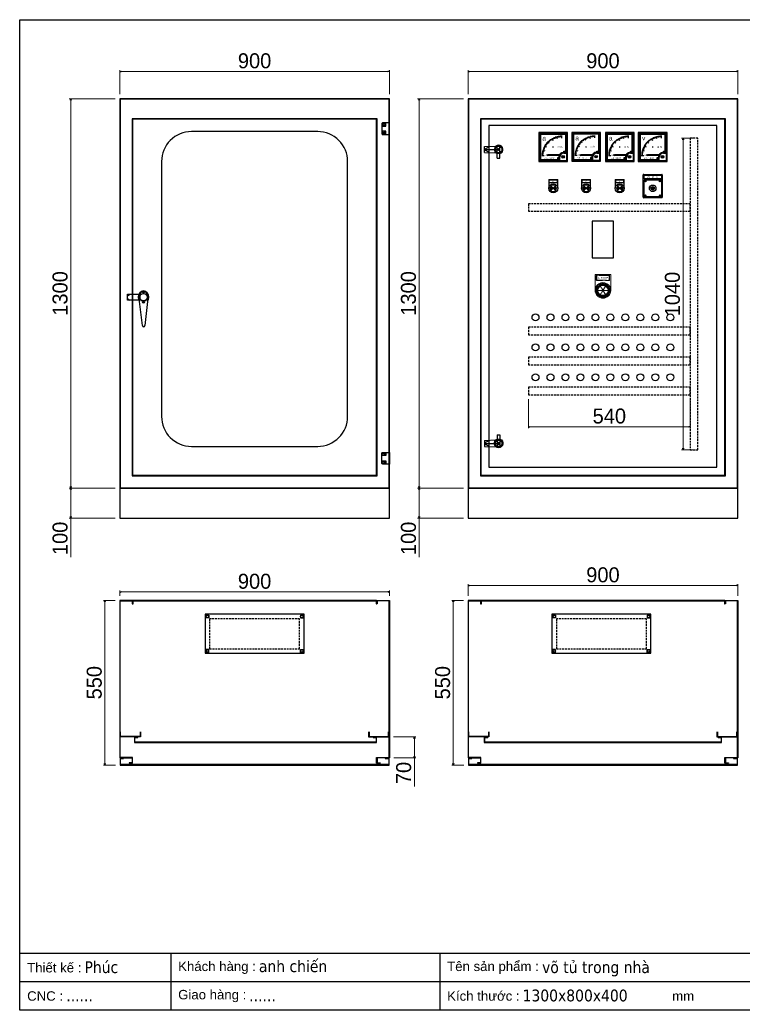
# Model space of a CAD drawing. Header units: millimetres. Extents: x 0 to 4677, y 0 to 3307.
# Drawn here: x 0 to 2417, y 0 to 3307 of the extents above; entities that cross this region are included whole.
import ezdxf
from ezdxf.enums import TextEntityAlignment as Align

# ---------------------------------------------------------------- set-up
doc = ezdxf.new("R2010")
doc.units = ezdxf.units.MM
for name, pattern in [('DASHED', [0.75, 0.5, -0.25]), ('DASHED2', [0.375, 0.25, -0.125]), ('HIDDEN', [9.525, 6.35, -3.175]), ('HIDDEN2', [4.7625, 3.175, -1.5875])]:
    doc.linetypes.add(name, pattern=pattern)
for name, color, linetype in [('01', 7, 'HIDDEN2'), ('12', 3, 'Continuous'), ('BO', 3, 'Continuous'), ('DIM', 253, 'Continuous'), ('HEATER', 1, 'Continuous')]:
    doc.layers.add(name, color=color, linetype=linetype)
for name, color, linetype, lineweight in [('07', 5, 'Continuous', 5), ('NETCHINH', 7, 'Continuous', 30), ('Thin - Continuous', 3, 'DASHED2', 5)]:
    doc.layers.add(name, color=color, linetype=linetype, lineweight=lineweight)
doc.styles.add('Arial', font='arial.ttf')
doc.styles.add('Arial-Black', font='txt')
doc.styles.add('Tahoma (Input Text)', font='tahoma.ttf')
doc.styles.add('TC-3C- New', font='txt', dxfattribs={"height": 18})
doc.dimstyles.new('CNC', dxfattribs={"dimtxt": 50, "dimasz": 5, "dimexe": 5, "dimexo": 15, "dimgap": 10, "dimtad": 1, "dimdec": 0, "dimtxsty": 'Standard', "dimblk": 'OPEN30', "dimcen": 10, "dimclrd": 5, "dimclre": 5, "dimclrt": 3, "dimazin": 3, "dimtfac": 1, "dimtdec": 0, "dimtmove": 0, "dimatfit": 3, "dimldrblk": 'ARCHTICK', "dimlwd": 9, "dimlwe": 9})

# ---------------------------------------------------------------- blocks, each defined once
blk = doc.blocks.new('*D1')
at = {"color": 0, "linetype": 'ByBlock', "lineweight": -2}
for p, q in [((333.3, 3134.1), (338.3, 3135.4)), ((338.3, 3132.8), (333.3, 3134.1)), ((333.3, 3134.1), (338.3, 3134.1)), ((1228.3, 3135.4), (1233.3, 3134.1)), ((1233.3, 3134.1), (1228.3, 3132.8)), ((1233.3, 3134.1), (1228.3, 3134.1))]:
    blk.add_line(p, q, dxfattribs=at)
at = {"layer": 'Defpoints', "color": 0, "transparency": 16777216}
for p in [(1233.3, 3134.1), (333.3, 3043.1), (1233.3, 3043.1)]:
    blk.add_point(p, dxfattribs=at)
at = {"layer": 'DIM', "color": 5, "lineweight": 9, "transparency": 16777216}
for p, q in [((333.3, 3058.1), (333.3, 3139.1)), ((338.3, 3134.1), (1228.3, 3134.1)), ((1233.3, 3058.1), (1233.3, 3139.1))]:
    blk.add_line(p, q, dxfattribs=at)
at = {"layer": 'DIM', "color": 3, "transparency": 16777216, "insert": (783.3, 3169.6), "char_height": 50, "attachment_point": 5}
blk.add_mtext('900', dxfattribs=at)
blk = doc.blocks.new('_ArchTick')
at = {"color": 0, "const_width": 0.15}
blk.add_lwpolyline([(-0.5, -0.5), (0.5, 0.5)], dxfattribs=at)
blk = doc.blocks.new('_Open30')
at = {"color": 0, "linetype": 'ByBlock', "lineweight": -2}
for p, q in [((-1, 0.27), (0, 0)), ((0, 0), (-1, -0.27)), ((0, 0), (-1, 0))]:
    blk.add_line(p, q, dxfattribs=at)
blk = doc.blocks.new('*D2')
at = {"color": 0, "linetype": 'ByBlock', "lineweight": -2}
for p, q in [((168.7, 3038.1), (170, 3043.1)), ((170, 3043.1), (171.4, 3038.1)), ((170, 3043.1), (170, 3038.1)), ((170, 1743.1), (168.7, 1748.1)), ((171.4, 1748.1), (170, 1743.1)), ((170, 1743.1), (170, 1748.1))]:
    blk.add_line(p, q, dxfattribs=at)
at = {"layer": 'Defpoints', "color": 0, "transparency": 16777216}
for p in [(333.3, 3043.1), (170, 1743.1), (333.3, 1743.1)]:
    blk.add_point(p, dxfattribs=at)
at = {"layer": 'DIM', "color": 5, "lineweight": 9, "transparency": 16777216}
for p, q in [((318.3, 3043.1), (165, 3043.1)), ((170, 3038.1), (170, 1748.1)), ((318.3, 1743.1), (165, 1743.1))]:
    blk.add_line(p, q, dxfattribs=at)
at = {"layer": 'DIM', "color": 3, "transparency": 16777216, "insert": (134.5, 2393.1), "char_height": 50, "attachment_point": 5, "rotation": 90}
blk.add_mtext('1300', dxfattribs=at)
blk = doc.blocks.new('HL044-1')
at = {"color": 1}
blk.add_lwpolyline([(2, 0), (25, 0), (25, 39), (2, 39, 0.414214), (0, 37), (0, 2, 0.414214)], format="xyb", close=True, dxfattribs=at)
for centre in [(7, 32.5), (7, 6.5)]:
    blk.add_circle(centre, 3, dxfattribs=at)
blk = doc.blocks.new('*D3')
at = {"color": 0, "linetype": 'ByBlock', "lineweight": -2}
for p, q in [((168.7, 1738.1), (170, 1743.1)), ((170, 1743.1), (171.4, 1738.1)), ((170, 1743.1), (170, 1738.1)), ((170, 1643.1), (168.7, 1648.1)), ((171.4, 1648.1), (170, 1643.1)), ((170, 1643.1), (170, 1648.1))]:
    blk.add_line(p, q, dxfattribs=at)
at = {"layer": 'Defpoints', "color": 0, "transparency": 16777216}
for p in [(170, 1743.1), (170, 1643.1), (333.3, 1643.1)]:
    blk.add_point(p, dxfattribs=at)
at = {"layer": 'DIM', "color": 5, "lineweight": 9, "transparency": 16777216}
for p, q in [((170, 1738.1), (170, 1648.1)), ((185, 1743.1), (175, 1743.1)), ((318.3, 1643.1), (165, 1643.1)), ((170, 1643.1), (170, 1512.5))]:
    blk.add_line(p, q, dxfattribs=at)
at = {"layer": 'DIM', "color": 3, "transparency": 16777216, "insert": (134.5, 1575.3), "char_height": 50, "attachment_point": 5, "rotation": 90}
blk.add_mtext('100', dxfattribs=at)
blk = doc.blocks.new('khungtenAsean2')
at = {"color": 7}
for p, q in [((2970, -1980), (0, -1980)), ((320, -1980), (320, -2100)), ((890, -1980), (890, -2100)), ((2020, -2040), (0, -2040))]:
    blk.add_line(p, q, dxfattribs=at)
blk.add_lwpolyline([(0, 0), (2970, 0), (2970, -2100), (0, -2100)], close=True, dxfattribs=at)
at = {"color": 2, "char_height": 20, "width": 917.634, "attachment_point": 4, "style": 'Arial'}
for s, insert in [('  Tên sản phẩm :', (890, -2010)), ('  Thiết kế :', (0, -2010)), ('  Khách hàng :', (320, -2010)), ('  Giao hàng :', (320, -2070)), ('  CNC :', (0, -2070)), ('  Kích thước :', (890, -2070)), ('mm', (1382.3, -2070))]:
    blk.add_mtext(s, dxfattribs=dict(at, insert=insert))
at = {"color": 1, "style": 'Tahoma (Input Text)', "flags": 8}
for tag, p in [('#03', (506.6, -2019.3)), ('#01', (137.1, -2021.3)), ('#05', (1106.6, -2021.3)), ('#07', (1834.7, -2021.3)), ('#09', (2146.7, -2021.3)), ('#02', (98.5, -2081.3)), ('#04', (486.1, -2081.3)), ('#06', (1065.3, -2081.3)), ('#08', (1817.4, -2081.3)), ('#10', (2146.7, -2081.3))]:
    blk.add_attdef(tag, p, '', height=25, dxfattribs=at)
blk.add_attdef('#11', text='', height=25, dxfattribs=at).set_placement((2915, -2067.3), align=Align.CENTER)
blk = doc.blocks.new('*D4')
at = {"color": 0, "linetype": 'ByBlock', "lineweight": -2}
for p, q in [((282.6, 1363.4), (284, 1368.4)), ((284, 1368.4), (285.3, 1363.4)), ((284, 1368.4), (284, 1363.4)), ((284, 818.4), (282.6, 823.4)), ((285.3, 823.4), (284, 818.4)), ((284, 818.4), (284, 823.4))]:
    blk.add_line(p, q, dxfattribs=at)
at = {"layer": 'Defpoints', "color": 0, "transparency": 16777216}
for p in [(333.3, 1368.4), (284, 818.4), (334.3, 818.4)]:
    blk.add_point(p, dxfattribs=at)
at = {"layer": 'DIM', "color": 5, "lineweight": 9, "transparency": 16777216}
for p, q in [((318.3, 1368.4), (279, 1368.4)), ((284, 1363.4), (284, 823.4)), ((319.3, 818.4), (279, 818.4))]:
    blk.add_line(p, q, dxfattribs=at)
at = {"layer": 'DIM', "color": 3, "transparency": 16777216, "insert": (248.5, 1093.4), "char_height": 50, "attachment_point": 5, "rotation": 90}
blk.add_mtext('550', dxfattribs=at)
blk = doc.blocks.new('MS308-2-1')
at = {"color": 1}
for p, q in [((-53, 4.6), (-46, 10)), ((-13.3, -14.2), (-13.3, 6.7)), ((-12.3, 6.7), (-12.3, -6.9)), ((12.3, 6.7), (12.3, -6.9)), ((13.3, 6.7), (13.3, -14.2)), ((-53, -4.6), (-46, -10)), ((-4, -95), (-13.3, -14.2)), ((13.3, -14.2), (4, -95))]:
    blk.add_line(p, q, dxfattribs=at)
blk.add_lwpolyline([(-15.8, -10), (-53, -10), (-53, 10), (-15.8, 10)], dxfattribs=at)
for centre, radius, start, end in [((0, 6.7), 13.3, 0, 180), ((0, 6.7), 12.3, 0, 180), ((0, 5.9), 17.7, 226.184, 313.816), ((0, -95), 4, 180, 0)]:
    blk.add_arc(centre, radius, start, end, dxfattribs=at)
blk.add_ellipse((0, 0), major_axis=(0, 21), ratio=0.857143, start_param=3.972003, end_param=8.594367, dxfattribs=at)
blk = doc.blocks.new('Den XANH')
h = blk.add_hatch(color=5)
h.paths.add_polyline_path([(15, 15), (22.8, 7.2, 0.198912), (26, 15, 0.198912), (22.8, 22.8)])
h.paths.add_polyline_path([(15, 15), (7.2, 22.8, 0.198912), (4, 15, 0.198912), (7.2, 7.2)])
at = {"color": 7}
for p, q in [((0, 45), (30, 45)), ((0, 45), (0, 15)), ((30, 15), (30, 45))]:
    blk.add_line(p, q, dxfattribs=at)
blk.add_lwpolyline([(2, 43), (28, 43), (28, 33), (2, 33)], close=True, dxfattribs=at)
blk.add_circle((15, 15), 15, dxfattribs=at)
at = {"layer": '07', "color": 5, "linetype": 'Continuous', "lineweight": 5, "ltscale": 3}
for p, q in [((22.8, 22.8), (7.2, 7.2)), ((7.2, 22.8), (22.8, 7.2))]:
    blk.add_line(p, q, dxfattribs=at)
blk.add_circle((15, 15), 11, dxfattribs=at)
at = {"layer": '01', "color": 2, "linetype": 'Continuous', "lineweight": 5, "style": 'Arial-Black'}
blk.add_attdef('T-SP', text='', height=2.4, dxfattribs=at).set_placement((15.2, 36), align=Align.CENTER)
blk = doc.blocks.new('Den DO')
h = blk.add_hatch(color=1)
h.paths.add_polyline_path([(7.2, 7.2), (15, 15), (7.2, 22.8, 0.198912), (4, 15, 0.198912)])
h.paths.add_polyline_path([(26, 15, 0.198912), (22.8, 22.8), (15, 15), (22.8, 7.2, 0.198912)])
at = {"color": 7}
for p, q in [((0, 45), (30, 45)), ((0, 45), (0, 15)), ((30, 15), (30, 45))]:
    blk.add_line(p, q, dxfattribs=at)
blk.add_lwpolyline([(2, 43), (28, 43), (28, 33), (2, 33)], close=True, dxfattribs=at)
blk.add_circle((15, 15), 15, dxfattribs=at)
at = {"layer": '07', "color": 1, "linetype": 'Continuous', "lineweight": 5, "ltscale": 3}
for p, q in [((22.8, 22.8), (7.2, 7.2)), ((7.2, 22.8), (22.8, 7.2))]:
    blk.add_line(p, q, dxfattribs=at)
blk.add_circle((15, 15), 11, dxfattribs=at)
at = {"layer": '01', "color": 2, "linetype": 'Continuous', "lineweight": 5, "style": 'Arial-Black'}
blk.add_attdef('T-SP', text='', height=2.4, dxfattribs=at).set_placement((15.2, 36), align=Align.CENTER)
blk = doc.blocks.new('Den VANG')
h = blk.add_hatch(color=2)
h.paths.add_polyline_path([(22.8, 7.2, 0.198912), (26, 15, 0.198912), (22.8, 22.8), (15, 15)])
h.paths.add_polyline_path([(7.2, 7.2), (15, 15), (7.2, 22.8, 0.198912), (4, 15, 0.198912)])
at = {"color": 7}
for p, q in [((0, 45), (30, 45)), ((0, 45), (0, 15)), ((30, 15), (30, 45))]:
    blk.add_line(p, q, dxfattribs=at)
blk.add_lwpolyline([(2, 43), (28, 43), (28, 33), (2, 33)], close=True, dxfattribs=at)
blk.add_circle((15, 15), 15, dxfattribs=at)
at = {"layer": '07', "color": 2, "linetype": 'Continuous', "lineweight": 5, "ltscale": 3}
for p, q in [((22.8, 22.8), (7.2, 7.2)), ((7.2, 22.8), (22.8, 7.2))]:
    blk.add_line(p, q, dxfattribs=at)
blk.add_circle((15, 15), 11, dxfattribs=at)
at = {"layer": '01', "color": 2, "linetype": 'Continuous', "lineweight": 5, "style": 'Arial-Black'}
blk.add_attdef('T-SP', text='', height=2.4, dxfattribs=at).set_placement((15.2, 36), align=Align.CENTER)
blk = doc.blocks.new('*D8')
at = {"color": 0, "linetype": 'ByBlock', "lineweight": -2}
for p, q in [((1495.6, 3134.1), (1500.6, 3135.4)), ((1500.6, 3132.8), (1495.6, 3134.1)), ((1495.6, 3134.1), (1500.6, 3134.1)), ((2390.6, 3135.4), (2395.6, 3134.1)), ((2395.6, 3134.1), (2390.6, 3132.8)), ((2395.6, 3134.1), (2390.6, 3134.1))]:
    blk.add_line(p, q, dxfattribs=at)
at = {"layer": 'Defpoints', "color": 0, "transparency": 16777216}
for p in [(2395.6, 3134.1), (1495.6, 3043.1), (2395.6, 3043.1)]:
    blk.add_point(p, dxfattribs=at)
at = {"layer": 'DIM', "color": 5, "lineweight": 9, "transparency": 16777216}
for p, q in [((1495.6, 3058.1), (1495.6, 3139.1)), ((1500.6, 3134.1), (2390.6, 3134.1)), ((2395.6, 3058.1), (2395.6, 3139.1))]:
    blk.add_line(p, q, dxfattribs=at)
at = {"layer": 'DIM', "color": 3, "transparency": 16777216, "insert": (1945.6, 3169.6), "char_height": 50, "attachment_point": 5}
blk.add_mtext('900', dxfattribs=at)
blk = doc.blocks.new('*D9')
at = {"color": 0, "linetype": 'ByBlock', "lineweight": -2}
for p, q in [((1331.1, 3038.1), (1332.4, 3043.1)), ((1332.4, 3043.1), (1333.7, 3038.1)), ((1332.4, 3043.1), (1332.4, 3038.1)), ((1332.4, 1743.1), (1331.1, 1748.1)), ((1333.7, 1748.1), (1332.4, 1743.1)), ((1332.4, 1743.1), (1332.4, 1748.1))]:
    blk.add_line(p, q, dxfattribs=at)
at = {"layer": 'Defpoints', "color": 0, "transparency": 16777216}
for p in [(1495.6, 3043.1), (1332.4, 1743.1), (1495.6, 1743.1)]:
    blk.add_point(p, dxfattribs=at)
at = {"layer": 'DIM', "color": 5, "lineweight": 9, "transparency": 16777216}
for p, q in [((1480.6, 3043.1), (1327.4, 3043.1)), ((1332.4, 3038.1), (1332.4, 1748.1)), ((1480.6, 1743.1), (1327.4, 1743.1))]:
    blk.add_line(p, q, dxfattribs=at)
at = {"layer": 'DIM', "color": 3, "transparency": 16777216, "insert": (1296.8, 2393.1), "char_height": 50, "attachment_point": 5, "rotation": 90}
blk.add_mtext('1300', dxfattribs=at)
blk = doc.blocks.new('*D10')
at = {"color": 0, "linetype": 'ByBlock', "lineweight": -2}
for p, q in [((1331.1, 1738.1), (1332.4, 1743.1)), ((1332.4, 1743.1), (1333.7, 1738.1)), ((1332.4, 1743.1), (1332.4, 1738.1)), ((1332.4, 1643.1), (1331.1, 1648.1)), ((1333.7, 1648.1), (1332.4, 1643.1)), ((1332.4, 1643.1), (1332.4, 1648.1))]:
    blk.add_line(p, q, dxfattribs=at)
at = {"layer": 'Defpoints', "color": 0, "transparency": 16777216}
for p in [(1332.4, 1743.1), (1332.4, 1643.1), (1495.6, 1643.1)]:
    blk.add_point(p, dxfattribs=at)
at = {"layer": 'DIM', "color": 5, "lineweight": 9, "transparency": 16777216}
for p, q in [((1332.4, 1738.1), (1332.4, 1648.1)), ((1347.4, 1743.1), (1337.4, 1743.1)), ((1480.6, 1643.1), (1327.4, 1643.1)), ((1332.4, 1643.1), (1332.4, 1512.5))]:
    blk.add_line(p, q, dxfattribs=at)
at = {"layer": 'DIM', "color": 3, "transparency": 16777216, "insert": (1296.9, 1575.3), "char_height": 50, "attachment_point": 5, "rotation": 90}
blk.add_mtext('100', dxfattribs=at)
blk = doc.blocks.new('Dong ho Vonmet')
at = {"color": 4}
for p, q in [((-42, 42), (-46, 46)), ((42, 42), (-42, 42)), ((-42, 42), (-42, -42)), ((42, 42), (46, 46)), ((42, -14), (42, 42)), ((36, -18), (36, -14)), ((36, -14), (42, -14)), ((46, -18), (42, -14)), ((-42, -42), (-46, -46)), ((-42, -42), (14, -42)), ((18, -36), (14, -36)), ((14, -36), (14, -42)), ((18, -46), (14, -42))]:
    blk.add_line(p, q, dxfattribs=at)
at = {"color": 190}
for p, q in [((4.3, 33.6), (6.1, 28.9)), ((7.6, 34.8), (9.1, 30)), ((14.3, 36.6), (15.3, 31.7)), ((17.7, 37.2), (18.5, 32.2)), ((21.1, 37.6), (21.6, 32.7)), ((24.5, 37.9), (24.8, 32.9)), ((-30.8, 2), (-26.4, -0.3)), ((-27.4, 7.9), (-23.2, 5.2)), ((-25.4, 10.8), (-21.4, 7.9)), ((-23.3, 13.5), (-19.4, 10.4)), ((-21, 16.2), (-17.3, 12.8)), ((-16.2, 21), (-12.8, 17.3)), ((-13.5, 23.3), (-10.4, 19.4)), ((-10.8, 25.4), (-7.9, 21.4)), ((-7.9, 27.4), (-5.2, 23.2)), ((-2, 30.8), (0.3, 26.4)), ((1.2, 32.3), (3.2, 27.7)), ((-37.9, -24.5), (-32.9, -24.8)), ((-37.6, -21.1), (-32.7, -21.6)), ((-37.2, -17.7), (-32.2, -18.5)), ((-36.6, -14.3), (-31.7, -15.3)), ((-34.8, -7.6), (-30, -9.1)), ((-33.6, -4.3), (-28.9, -6.1)), ((-32.3, -1.2), (-27.7, -3.2))]:
    blk.add_line(p, q, dxfattribs=at)
at = {"color": 1}
for p, q in [((10.9, 35.8), (13, 28)), ((28, 38), (28, 30)), ((-29.2, 5), (-22.2, 1)), ((-18.7, 18.7), (-13, 13)), ((-5, 29.2), (-1, 22.2)), ((-1.5, 0), (1.5, 0)), ((0, -1.5), (0, 1.5)), ((-38, -28), (-30, -28)), ((-35.8, -10.9), (-28, -13)), ((-19.9, -27.5), (-21.8, -27.5)), ((-19.9, -27.5), (-21.8, -27.5)), ((-19.9, -27.5), (-17.5, -26.3)), ((-19.9, -27.5), (-17.5, -28.8)), ((20.9, -26.3), (-17.5, -26.3)), ((19.5, -28.8), (-17.5, -28.8))]:
    blk.add_line(p, q, dxfattribs=at)
at = {"color": 31}
for p, q in [((36, -18), (46, -18)), ((36, -21), (46, -21)), ((18, -36), (18, -46)), ((21, -36), (21, -46))]:
    blk.add_line(p, q, dxfattribs=at)
blk.add_lwpolyline([(-48, -48), (48, -48), (48, 48), (-48, 48)], close=True, dxfattribs=at)
at = {"color": 181}
blk.add_lwpolyline([(-46, -46), (46, -46), (46, 46), (-46, 46)], close=True, dxfattribs=at)
at = {"color": 32}
for points in [[(32.5, -33.5), (31.3, -33.5, -0.414214), (30.8, -33.1), (30.8, -32.9, -0.414214), (31.3, -32.5), (32.5, -32.5)], [(32.5, -32.5), (32.5, -31.2, -0.414214), (32.9, -30.8), (33.1, -30.8, -0.414214), (33.6, -31.2), (33.6, -32.5)], [(33.6, -32.5), (34.8, -32.5, -0.414214), (35.2, -32.9), (35.2, -33.1, -0.414214), (34.8, -33.5), (33.6, -33.5)], [(33.6, -33.5), (33.6, -34.8, -0.414214), (33.1, -35.2), (32.9, -35.2, -0.414214), (32.5, -34.8), (32.5, -33.5)]]:
    blk.add_lwpolyline(points, format="xyb", dxfattribs=at)
at = {"color": 31}
blk.add_circle((33, -33), 4.31, dxfattribs=at)
at = {"color": 102}
blk.add_circle((33, -33), 3.2, dxfattribs=at)
at = {"color": 31}
for radius in [18, 15]:
    blk.add_arc((36, -36), radius, 90, 180, dxfattribs=at)
at = {"color": 2, "style": 'TC-3C- New'}
for s, height, p in [('v', 15.8, (-30.1, 21.7)), ('0', 4.75, (-25.2, -29.9))]:
    blk.add_text(s, height=height, dxfattribs=at).set_placement(p, align=Align.CENTER)
at = {"color": 4, "style": 'TC-3C- New'}
blk.add_text('va-01', height=5.07, dxfattribs=at).set_placement((22.7, -1.8), align=Align.CENTER)
at = {"color": 3, "style": 'TC-3C- New'}
blk.add_text('EMIC - Vietnam', height=3.5, dxfattribs=at).set_placement((-12.9, -38.6), align=Align.CENTER)
blk = doc.blocks.new('GGFGFECE')
blk.add_lwpolyline([(-46, 46), (46, 46), (46, -46), (-46, -46)], close=True)
blk.add_blockref('Dong ho Vonmet', (0, 0))
blk = doc.blocks.new('Dong ho Ampemet')
at = {"color": 4}
for p, q in [((-42, 42), (-46, 46)), ((42, 42), (-42, 42)), ((-42, 42), (-42, -42)), ((42, 42), (46, 46)), ((42, -14), (42, 42)), ((36, -18), (36, -14)), ((36, -14), (42, -14)), ((46, -18), (42, -14)), ((-42, -42), (-46, -46)), ((-42, -42), (14, -42)), ((18, -36), (14, -36)), ((14, -36), (14, -42)), ((18, -46), (14, -42))]:
    blk.add_line(p, q, dxfattribs=at)
at = {"color": 190}
for p, q in [((4.3, 33.6), (6.1, 28.9)), ((7.6, 34.8), (9.1, 30)), ((14.3, 36.6), (15.3, 31.7)), ((17.7, 37.2), (18.5, 32.2)), ((21.1, 37.6), (21.6, 32.7)), ((24.5, 37.9), (24.8, 32.9)), ((-30.8, 2), (-26.4, -0.3)), ((-27.4, 7.9), (-23.2, 5.2)), ((-25.4, 10.8), (-21.4, 7.9)), ((-23.3, 13.5), (-19.4, 10.4)), ((-21, 16.2), (-17.3, 12.8)), ((-16.2, 21), (-12.8, 17.3)), ((-13.5, 23.3), (-10.4, 19.4)), ((-10.8, 25.4), (-7.9, 21.4)), ((-7.9, 27.4), (-5.2, 23.2)), ((-2, 30.8), (0.3, 26.4)), ((1.2, 32.3), (3.2, 27.7)), ((-37.9, -24.5), (-32.9, -24.8)), ((-37.6, -21.1), (-32.7, -21.6)), ((-37.2, -17.7), (-32.2, -18.5)), ((-36.6, -14.3), (-31.7, -15.3)), ((-34.8, -7.6), (-30, -9.1)), ((-33.6, -4.3), (-28.9, -6.1)), ((-32.3, -1.2), (-27.7, -3.2))]:
    blk.add_line(p, q, dxfattribs=at)
at = {"color": 1}
for p, q in [((10.9, 35.8), (13, 28)), ((28, 38), (28, 30)), ((-29.2, 5), (-22.2, 1)), ((-18.7, 18.7), (-13, 13)), ((-5, 29.2), (-1, 22.2)), ((-1.5, 0), (1.5, 0)), ((0, -1.5), (0, 1.5)), ((-38, -28), (-30, -28)), ((-35.8, -10.9), (-28, -13)), ((-19.9, -27.5), (-21.8, -27.5)), ((-19.9, -27.5), (-21.8, -27.5)), ((-19.9, -27.5), (-17.5, -26.3)), ((-19.9, -27.5), (-17.5, -28.8)), ((20.9, -26.3), (-17.5, -26.3)), ((19.5, -28.8), (-17.5, -28.8))]:
    blk.add_line(p, q, dxfattribs=at)
at = {"color": 31}
for p, q in [((36, -18), (46, -18)), ((36, -21), (46, -21)), ((18, -36), (18, -46)), ((21, -36), (21, -46))]:
    blk.add_line(p, q, dxfattribs=at)
blk.add_lwpolyline([(-48, -48), (48, -48), (48, 48), (-48, 48)], close=True, dxfattribs=at)
at = {"color": 181}
blk.add_lwpolyline([(-46, -46), (46, -46), (46, 46), (-46, 46)], close=True, dxfattribs=at)
at = {"color": 32}
for points in [[(32.5, -33.5), (31.3, -33.5, -0.414214), (30.8, -33.1), (30.8, -32.9, -0.414214), (31.3, -32.5), (32.5, -32.5)], [(32.5, -32.5), (32.5, -31.2, -0.414214), (32.9, -30.8), (33.1, -30.8, -0.414214), (33.6, -31.2), (33.6, -32.5)], [(33.6, -32.5), (34.8, -32.5, -0.414214), (35.2, -32.9), (35.2, -33.1, -0.414214), (34.8, -33.5), (33.6, -33.5)], [(33.6, -33.5), (33.6, -34.8, -0.414214), (33.1, -35.2), (32.9, -35.2, -0.414214), (32.5, -34.8), (32.5, -33.5)]]:
    blk.add_lwpolyline(points, format="xyb", dxfattribs=at)
at = {"color": 31}
blk.add_circle((33, -33), 4.31, dxfattribs=at)
at = {"color": 102}
blk.add_circle((33, -33), 3.2, dxfattribs=at)
at = {"color": 31}
for radius in [18, 15]:
    blk.add_arc((36, -36), radius, 90, 180, dxfattribs=at)
at = {"color": 2, "style": 'TC-3C- New'}
for s, height, p in [('a', 15.8, (-30.1, 21.7)), ('0', 4.75, (-25.2, -29.9))]:
    blk.add_text(s, height=height, dxfattribs=at).set_placement(p, align=Align.CENTER)
at = {"color": 4, "style": 'TC-3C- New'}
blk.add_text('va-01', height=5.07, dxfattribs=at).set_placement((22.7, -1.8), align=Align.CENTER)
at = {"color": 3, "style": 'TC-3C- New'}
blk.add_text('EMIC - Vietnam', height=3.5, dxfattribs=at).set_placement((-12.9, -38.6), align=Align.CENTER)
blk = doc.blocks.new('GFGEFV')
blk.add_lwpolyline([(-46, 46), (46, 46), (46, -46), (-46, -46)], close=True)
blk.add_blockref('Dong ho Ampemet', (0, 0))
blk = doc.blocks.new('A$C20FC3BD7')
at = {"color": 6}
for p, q in [((0, 2), (0, 76)), ((2, 78), (62, 78)), ((3, 65), (3, 73)), ((5, 75), (59, 75)), ((61, 73), (61, 65)), ((64, 76), (64, 2)), ((3, 5), (3, 58)), ((59, 63), (5, 63)), ((5, 60), (59, 60)), ((61, 58), (61, 5)), ((59, 3), (5, 3)), ((62, 0), (2, 0))]:
    blk.add_line(p, q, dxfattribs=at)
blk.add_lwpolyline([(29, 28.5), (35, 28.5), (35, 34.5), (29, 34.5)], close=True, dxfattribs=at)
for centre, radius in [((8, 55.5), 2.25), ((32, 31.5), 6), ((56, 55.5), 2.25), ((8, 7.5), 2.25), ((56, 7.5), 2.25)]:
    blk.add_circle(centre, radius, dxfattribs=at)
for centre, start, end in [((2, 76), 90, 180), ((5, 73), 90, 180), ((59, 73), 0, 90), ((62, 76), 0, 90), ((5, 65), 180, 270), ((5, 58), 90, 180), ((59, 65), 270, 0), ((59, 58), 0, 90), ((2, 2), 180, 270), ((5, 5), 180, 270), ((59, 5), 270, 0), ((62, 2), 270, 0)]:
    blk.add_arc(centre, 2, start, end, dxfattribs=at)
at = {"color": 6, "insert": (32, 69), "char_height": 5, "width": 58, "attachment_point": 5}
blk.add_mtext('{\\fTahoma|b0|i0|c0|p34;VOLTMETER}', dxfattribs=at)
blk = doc.blocks.new('SDGFGHGHG')
at = {"layer": 'HEATER'}
for p, q in [((860892.9, 570780.5), (860931.6, 570782)), ((860892.9, 570760.5), (860892.9, 570780.5)), ((860892.9, 570771.9), (860906.3, 570778.7)), ((860935.9, 570742), (860935.9, 570784.3)), ((860944.9, 570742), (860944.9, 570784.3)), ((860892.9, 570769.1), (860906.3, 570762.4)), ((860892.9, 570760.5), (860931.6, 570759.1)), ((860937.5, 570771.3), (860939.5, 570771.3)), ((860937.5, 570769.8), (860939.5, 570769.8)), ((860939.5, 570773.5), (860939.5, 570771.3)), ((860939.5, 570769.8), (860939.5, 570767.6)), ((860941.3, 570773.5), (860941.3, 570771.3)), ((860941.3, 570771.3), (860943.4, 570771.3)), ((860941.3, 570769.8), (860941.3, 570767.6)), ((860941.3, 570769.8), (860943.4, 570769.8)), ((860935.9, 570742), (860944.9, 570742))]:
    blk.add_line(p, q, dxfattribs=at)
blk.add_circle((860940.4, 570770.5), 3.08, dxfattribs=at)
blk.add_arc((860940.4, 570770.5), 14.5, 288.08, 251.92, dxfattribs=at)
blk = doc.blocks.new('SĐFHGGH')
at = {"layer": 'HEATER'}
for points in [[(860943.4, 570717), (860943.4, 570718.4), (860937.4, 570718.4), (860937.4, 570717)], [(860928.8, 570702.4), (860927.4, 570702.4), (860927.4, 570708.4), (860928.8, 570708.4)], [(860943.4, 570693.8), (860943.4, 570692.4), (860937.4, 570692.4), (860937.4, 570693.8)], [(860952.1, 570702.4), (860953.4, 570702.4), (860953.4, 570708.4), (860952.1, 570708.4)]]:
    blk.add_lwpolyline(points, dxfattribs=at)
for start, end in [(104.4775, 165.5225), (14.4775, 75.5225), (194.4775, 255.5225), (284.4775, 345.5225)]:
    blk.add_arc((860940.4, 570705.4), 12, start, end, dxfattribs=at)
blk = doc.blocks.new('MS722')
for name, p in [('SDGFGHGHG', (-860940.4, -570770.5)), ('SĐFHGGH', (-860940.4, -570705.4))]:
    blk.add_blockref(name, p)
blk = doc.blocks.new('*D11')
at = {"color": 0, "linetype": 'ByBlock', "lineweight": -2}
for p, q in [((1445, 1363.4), (1446.4, 1368.4)), ((1446.4, 1368.4), (1447.7, 1363.4)), ((1446.4, 1368.4), (1446.4, 1363.4)), ((1446.4, 818.4), (1445, 823.4)), ((1447.7, 823.4), (1446.4, 818.4)), ((1446.4, 818.4), (1446.4, 823.4))]:
    blk.add_line(p, q, dxfattribs=at)
at = {"layer": 'Defpoints', "color": 0, "transparency": 16777216}
for p in [(1495.6, 1368.4), (1446.4, 818.4), (1496.6, 818.4)]:
    blk.add_point(p, dxfattribs=at)
at = {"layer": 'DIM', "color": 5, "lineweight": 9, "transparency": 16777216}
for p, q in [((1480.6, 1368.4), (1441.4, 1368.4)), ((1446.4, 1363.4), (1446.4, 823.4)), ((1481.6, 818.4), (1441.4, 818.4))]:
    blk.add_line(p, q, dxfattribs=at)
at = {"layer": 'DIM', "color": 3, "transparency": 16777216, "insert": (1410.8, 1093.4), "char_height": 50, "attachment_point": 5, "rotation": 90}
blk.add_mtext('550', dxfattribs=at)
blk = doc.blocks.new('*D12')
at = {"color": 0, "linetype": 'ByBlock', "lineweight": -2}
for p, q in [((333.3, 1396.3), (338.3, 1397.7)), ((338.3, 1395), (333.3, 1396.3)), ((333.3, 1396.3), (338.3, 1396.3)), ((1228.3, 1397.7), (1233.3, 1396.3)), ((1233.3, 1396.3), (1228.3, 1395)), ((1233.3, 1396.3), (1228.3, 1396.3))]:
    blk.add_line(p, q, dxfattribs=at)
at = {"layer": 'Defpoints', "color": 0, "transparency": 16777216}
for p in [(1233.3, 1396.3), (333.3, 1368.4), (1233.3, 1368.4)]:
    blk.add_point(p, dxfattribs=at)
at = {"layer": 'DIM', "color": 5, "lineweight": 9, "transparency": 16777216}
for p, q in [((333.3, 1383.4), (333.3, 1401.3)), ((338.3, 1396.3), (1228.3, 1396.3)), ((1233.3, 1383.4), (1233.3, 1401.3))]:
    blk.add_line(p, q, dxfattribs=at)
at = {"layer": 'DIM', "color": 3, "transparency": 16777216, "insert": (783.3, 1431.8), "char_height": 50, "attachment_point": 5}
blk.add_mtext('900', dxfattribs=at)
blk = doc.blocks.new('*D13')
at = {"color": 0, "linetype": 'ByBlock', "lineweight": -2}
for p, q in [((1495.6, 1417.8), (1500.6, 1419.1)), ((1500.6, 1416.4), (1495.6, 1417.8)), ((1495.6, 1417.8), (1500.6, 1417.8)), ((2390.6, 1419.1), (2395.6, 1417.8)), ((2395.6, 1417.8), (2390.6, 1416.4)), ((2395.6, 1417.8), (2390.6, 1417.8))]:
    blk.add_line(p, q, dxfattribs=at)
at = {"layer": 'Defpoints', "color": 0, "transparency": 16777216}
for p in [(2395.6, 1417.8), (1495.6, 1368.4), (2395.6, 1368.4)]:
    blk.add_point(p, dxfattribs=at)
at = {"layer": 'DIM', "color": 5, "lineweight": 9, "transparency": 16777216}
for p, q in [((1495.6, 1383.4), (1495.6, 1422.8)), ((2395.6, 1383.4), (2395.6, 1422.8)), ((1500.6, 1417.8), (2390.6, 1417.8))]:
    blk.add_line(p, q, dxfattribs=at)
at = {"layer": 'DIM', "color": 3, "transparency": 16777216, "insert": (1945.6, 1453.3), "char_height": 50, "attachment_point": 5}
blk.add_mtext('900', dxfattribs=at)
blk = doc.blocks.new('*D18')
at = {"color": 0, "linetype": 'ByBlock', "lineweight": -2}
for p, q in [((1315.1, 907.4), (1316.4, 912.4)), ((1316.4, 912.4), (1317.8, 907.4)), ((1316.4, 912.4), (1316.4, 907.4)), ((1316.4, 842.4), (1315.1, 847.4)), ((1317.8, 847.4), (1316.4, 842.4)), ((1316.4, 842.4), (1316.4, 847.4))]:
    blk.add_line(p, q, dxfattribs=at)
at = {"layer": 'Defpoints', "color": 0, "transparency": 16777216}
for p in [(1231.8, 912.4), (1233.3, 842.4), (1316.4, 842.4)]:
    blk.add_point(p, dxfattribs=at)
at = {"layer": 'DIM', "color": 5, "lineweight": 9, "transparency": 16777216}
for p, q in [((1246.8, 912.4), (1321.4, 912.4)), ((1316.4, 907.4), (1316.4, 847.4)), ((1248.3, 842.4), (1321.4, 842.4)), ((1316.4, 842.4), (1316.4, 746.4))]:
    blk.add_line(p, q, dxfattribs=at)
at = {"layer": 'DIM', "color": 3, "transparency": 16777216, "insert": (1280.9, 791.9), "char_height": 50, "attachment_point": 5, "rotation": 90}
blk.add_mtext('70', dxfattribs=at)
blk = doc.blocks.new('*D19')
at = {"color": 0, "linetype": 'ByBlock', "lineweight": -2}
for p, q in [((1696.9, 1948), (1701.9, 1949.3)), ((1701.9, 1946.7), (1696.9, 1948)), ((1696.9, 1948), (1701.9, 1948)), ((2231.9, 1949.3), (2236.9, 1948)), ((2236.9, 1948), (2231.9, 1946.7)), ((2236.9, 1948), (2231.9, 1948))]:
    blk.add_line(p, q, dxfattribs=at)
at = {"layer": 'Defpoints', "color": 0, "transparency": 16777216}
for p in [(1696.9, 2054.8), (2236.9, 2054.8), (2236.9, 1948)]:
    blk.add_point(p, dxfattribs=at)
at = {"layer": 'DIM', "color": 5, "lineweight": 9, "transparency": 16777216}
for p, q in [((1696.9, 2039.8), (1696.9, 1943)), ((2236.9, 2039.8), (2236.9, 1943)), ((1701.9, 1948), (2231.9, 1948))]:
    blk.add_line(p, q, dxfattribs=at)
at = {"layer": 'DIM', "color": 3, "transparency": 16777216, "insert": (1966.9, 1983.5), "char_height": 50, "attachment_point": 5}
blk.add_mtext('540', dxfattribs=at)
blk = doc.blocks.new('*D20')
at = {"color": 0, "linetype": 'ByBlock', "lineweight": -2}
for p, q in [((2211.7, 2906.1), (2213, 2911.1)), ((2213, 2911.1), (2214.3, 2906.1)), ((2213, 2911.1), (2213, 2906.1)), ((2213, 1871.1), (2211.7, 1876.1)), ((2214.3, 1876.1), (2213, 1871.1)), ((2213, 1871.1), (2213, 1876.1))]:
    blk.add_line(p, q, dxfattribs=at)
at = {"layer": 'Defpoints', "color": 0, "transparency": 16777216}
for p in [(2261.9, 2911.1), (2213, 1871.1), (2261.9, 1871.1)]:
    blk.add_point(p, dxfattribs=at)
at = {"layer": 'DIM', "color": 5, "lineweight": 9, "transparency": 16777216}
for p, q in [((2246.9, 2911.1), (2208, 2911.1)), ((2213, 2906.1), (2213, 1876.1)), ((2246.9, 1871.1), (2208, 1871.1))]:
    blk.add_line(p, q, dxfattribs=at)
at = {"layer": 'DIM', "color": 3, "transparency": 16777216, "insert": (2177.5, 2391.1), "char_height": 50, "attachment_point": 5, "rotation": 90}
blk.add_mtext('1040', dxfattribs=at)

msp = doc.modelspace()

# ---------------------------------------------------------------- hatches: boundary and pattern name
h = msp.add_hatch()
h.set_pattern_fill('ANSI31', color=256, scale=150, style=0)
h.set_pattern_definition([(45, (4764142.7, 7206335), (-1988.7378, 1988.7378), [])])
edge = h.paths.add_edge_path()
edge.add_line((572.8, 1882.6), (993.8, 1882.6))
edge.add_arc((993.8, 1982.6), 100, -90, 0)
edge.add_line((1093.8, 1982.6), (1093.8, 2833.6))
edge.add_arc((993.8, 2833.6), 100, 0, 90)
edge.add_line((993.8, 2933.6), (572.8, 2933.6))
edge.add_arc((572.8, 2833.6), 100, 90, 180)
edge.add_line((472.8, 2833.6), (472.8, 1982.6))
edge.add_arc((572.8, 1982.6), 100, 180, -90)

# ---------------------------------------------------------------- linework, layer by layer
at = {"color": 1}
for p, q in [((1550.1, 2873.6), (1597.6, 2873.6)), ((1550.1, 1892.6), (1597.6, 1892.6))]:
    msp.add_line(p, q, dxfattribs=at)
for points in [[(333.3, 1743.1), (1233.3, 1743.1), (1233.3, 3043.1), (333.3, 3043.1)], [(1495.6, 1743.1), (2395.6, 1743.1), (2395.6, 3043.1), (1495.6, 3043.1)], [(334.8, 1744.6), (1231.8, 1744.6), (1231.8, 3041.6), (334.8, 3041.6)], [(1497.1, 1744.6), (2394.1, 1744.6), (2394.1, 3041.6), (1497.1, 3041.6)], [(374.8, 1784.6), (1191.8, 1784.6), (1191.8, 2976.6), (374.8, 2976.6)], [(1537.1, 1784.6), (2354.1, 1784.6), (2354.1, 2976.6), (1537.1, 2976.6)], [(376.3, 1786.1), (1190.3, 1786.1), (1190.3, 2975.1), (376.3, 2975.1)], [(1538.6, 1786.1), (2352.6, 1786.1), (2352.6, 2975.1), (1538.6, 2975.1)], [(333.3, 1643.1), (1233.3, 1643.1), (1233.3, 1743.1), (333.3, 1743.1)], [(1495.6, 1643.1), (2395.6, 1643.1), (2395.6, 1743.1), (1495.6, 1743.1)]]:
    msp.add_lwpolyline(points, close=True)
at = {"color": 2}
for points in [[(1209.3, 2951.9), (1221.3, 2951.9), (1221.3, 2960.4), (1209.3, 2960.4)], [(1209.3, 2925.9), (1221.3, 2925.9), (1221.3, 2934.4), (1209.3, 2934.4)], [(1910.1, 2634.1), (1910.1, 2512.1), (1981.1, 2512.1), (1981.1, 2634.1)], [(1209.3, 1860.4), (1221.3, 1860.4), (1221.3, 1851.9), (1209.3, 1851.9)], [(1209.3, 1834.4), (1221.3, 1834.4), (1221.3, 1825.9), (1209.3, 1825.9)], [(618.3, 1321.9), (618.3, 1191.9), (948.3, 1191.9), (948.3, 1321.9)], [(630.2, 1310), (621.2, 1310), (621.2, 1319), (630.2, 1319)], [(936.4, 1310), (945.4, 1310), (945.4, 1319), (936.4, 1319)], [(1775.6, 1321.9), (1775.6, 1191.9), (2105.6, 1191.9), (2105.6, 1321.9)], [(1787.5, 1310), (1778.5, 1310), (1778.5, 1319), (1787.5, 1319)], [(2093.7, 1310), (2102.7, 1310), (2102.7, 1319), (2093.7, 1319)], [(630.2, 1203.8), (621.2, 1203.8), (621.2, 1194.8), (630.2, 1194.8)], [(936.4, 1203.8), (945.4, 1203.8), (945.4, 1194.8), (936.4, 1194.8)], [(1787.5, 1203.8), (1778.5, 1203.8), (1778.5, 1194.8), (1787.5, 1194.8)], [(2093.7, 1203.8), (2102.7, 1203.8), (2102.7, 1194.8), (2093.7, 1194.8)]]:
    msp.add_lwpolyline(points, close=True, dxfattribs=at)
at = {"color": 4}
msp.add_lwpolyline([(1565.1, 1812.6), (2326.1, 1812.6), (2326.1, 2953.6), (1565.1, 2953.6)], close=True, dxfattribs=at)
msp.add_lwpolyline([(572.8, 1882.6), (993.8, 1882.6, 0.414214), (1093.8, 1982.6), (1093.8, 2833.6, 0.414214), (993.8, 2933.6), (572.8, 2933.6, 0.414214), (472.8, 2833.6), (472.8, 1982.6, 0.414214)], format="xyb", close=True, dxfattribs=at)
at = {"linetype": 'HIDDEN'}
for points in [[(2236.9, 1871.1), (2261.9, 1871.1), (2261.9, 2911.1), (2236.9, 2911.1)], [(1696.9, 2692.5), (1696.9, 2667.5), (2236.9, 2667.5), (2236.9, 2692.5)], [(1696.9, 2280.3), (1696.9, 2255.3), (2236.9, 2255.3), (2236.9, 2280.3)], [(1696.9, 2179.8), (1696.9, 2154.8), (2236.9, 2154.8), (2236.9, 2179.8)], [(1696.9, 2079.8), (1696.9, 2054.8), (2236.9, 2054.8), (2236.9, 2079.8)]]:
    msp.add_lwpolyline(points, close=True, dxfattribs=at)
at = {"color": 7}
for points in [[(364.8, 824.9), (376.3, 824.9), (376.3, 843.9), (334.8, 843.9), (334.8, 1366.9), (374.8, 1366.9), (374.8, 1356.9), (376.3, 1356.9), (376.3, 1368.4), (333.3, 1368.4), (333.3, 842.4), (374.8, 842.4), (374.8, 826.4), (364.8, 826.4)], [(377.8, 1356.9), (377.8, 1366.9), (1188.8, 1366.9), (1188.8, 1356.9), (1190.3, 1356.9), (1190.3, 1368.4), (376.3, 1368.4), (376.3, 1356.9)], [(1201.8, 824.9), (1190.3, 824.9), (1190.3, 843.9), (1231.8, 843.9), (1231.8, 1366.9), (1191.8, 1366.9), (1191.8, 1356.9), (1190.3, 1356.9), (1190.3, 1368.4), (1233.3, 1368.4), (1233.3, 842.4), (1191.8, 842.4), (1191.8, 826.4), (1201.8, 826.4)], [(1527.1, 824.9), (1538.6, 824.9), (1538.6, 843.9), (1497.1, 843.9), (1497.1, 1366.9), (1537.1, 1366.9), (1537.1, 1356.9), (1538.6, 1356.9), (1538.6, 1368.4), (1495.6, 1368.4), (1495.6, 842.4), (1537.1, 842.4), (1537.1, 826.4), (1527.1, 826.4)], [(1540.1, 1356.9), (1540.1, 1366.9), (2351.1, 1366.9), (2351.1, 1356.9), (2352.6, 1356.9), (2352.6, 1368.4), (1538.6, 1368.4), (1538.6, 1356.9)], [(2364.1, 824.9), (2352.6, 824.9), (2352.6, 843.9), (2394.1, 843.9), (2394.1, 1366.9), (2354.1, 1366.9), (2354.1, 1356.9), (2352.6, 1356.9), (2352.6, 1368.4), (2395.6, 1368.4), (2395.6, 842.4), (2354.1, 842.4), (2354.1, 826.4), (2364.1, 826.4)], [(1178.8, 910.9), (1188.8, 910.9), (1188.8, 894.9), (383.8, 894.9), (383.8, 910.9), (393.8, 910.9), (393.8, 912.4), (382.3, 912.4), (382.3, 893.4), (1190.3, 893.4), (1190.3, 912.4), (1178.8, 912.4)], [(2330.1, 910.9), (2340.1, 910.9), (2340.1, 894.9), (1551.1, 894.9), (1551.1, 910.9), (1561.1, 910.9), (1561.1, 912.4), (1549.6, 912.4), (1549.6, 893.4), (2341.6, 893.4), (2341.6, 912.4), (2330.1, 912.4)], [(345.8, 842.4), (334.3, 842.4), (334.3, 818.4), (1232.3, 818.4), (1232.3, 842.4), (1218.8, 842.4), (1218.8, 840.9), (1230.8, 840.9), (1230.8, 819.9), (335.8, 819.9), (335.8, 840.9), (345.8, 840.9)], [(1508.1, 842.4), (1496.6, 842.4), (1496.6, 818.4), (2394.6, 818.4), (2394.6, 842.4), (2381.1, 842.4), (2381.1, 840.9), (2393.1, 840.9), (2393.1, 819.9), (1498.1, 819.9), (1498.1, 840.9), (1508.1, 840.9)]]:
    msp.add_lwpolyline(points, close=True, dxfattribs=at)
at = {"color": 2, "linetype": 'HIDDEN'}
for points in [[(633.3, 1306.9), (633.3, 1206.9), (933.3, 1206.9), (933.3, 1306.9)], [(1790.6, 1306.9), (1790.6, 1206.9), (2090.6, 1206.9), (2090.6, 1306.9)]]:
    msp.add_lwpolyline(points, close=True, dxfattribs=at)
at = {"color": 4}
for points in [[(402.8, 928.9), (402.8, 912.4), (334.8, 912.4), (334.8, 928.9)], [(401.3, 928.9), (401.3, 913.9), (336.3, 913.9), (336.3, 928.9)], [(1163.8, 928.9), (1163.8, 912.4), (1231.8, 912.4), (1231.8, 928.9)], [(1165.3, 928.9), (1165.3, 913.9), (1230.3, 913.9), (1230.3, 928.9)], [(1565.1, 928.9), (1565.1, 912.4), (1497.1, 912.4), (1497.1, 928.9)], [(1563.6, 928.9), (1563.6, 913.9), (1498.6, 913.9), (1498.6, 928.9)], [(2326.1, 928.9), (2326.1, 912.4), (2394.1, 912.4), (2394.1, 928.9)], [(2327.6, 928.9), (2327.6, 913.9), (2392.6, 913.9), (2392.6, 928.9)]]:
    msp.add_lwpolyline(points, dxfattribs=at)
at = {"color": 2}
for centre, radius in [((1597.6, 2873.6), 11), ((2111.6, 2744.1), 11), ((412.8, 2380.6), 12.5), ((412.8, 2397.6), 3), ((412.8, 2363.6), 3), ((1720.6, 2313.1), 11.5), ((1770.6, 2313.1), 11.5), ((1820.6, 2313.1), 11.5), ((1870.6, 2313.1), 11.5), ((1920.6, 2313.1), 11.5), ((1970.6, 2313.1), 11.5), ((2020.6, 2313.1), 11.5), ((2070.6, 2313.1), 11.5), ((2120.6, 2313.1), 11.5), ((2170.6, 2313.1), 11.5), ((1720.6, 2213.1), 11.5), ((1770.6, 2213.1), 11.5), ((1820.6, 2213.1), 11.5), ((1870.6, 2213.1), 11.5), ((1920.6, 2213.1), 11.5), ((1970.6, 2213.1), 11.5), ((2020.6, 2213.1), 11.5), ((2070.6, 2213.1), 11.5), ((2120.6, 2213.1), 11.5), ((2170.6, 2213.1), 11.5), ((1720.6, 2113.1), 11.5), ((1770.6, 2113.1), 11.5), ((1820.6, 2113.1), 11.5), ((1870.6, 2113.1), 11.5), ((1920.6, 2113.1), 11.5), ((1970.6, 2113.1), 11.5), ((2020.6, 2113.1), 11.5), ((2070.6, 2113.1), 11.5), ((2120.6, 2113.1), 11.5), ((2170.6, 2113.1), 11.5), ((1597.6, 1892.6), 11)]:
    msp.add_circle(centre, radius, dxfattribs=at)
at = {"color": 7}
for centre in [(625.7, 1314.5), (940.9, 1314.5), (1783, 1314.5), (2098.2, 1314.5), (625.7, 1199.3), (940.9, 1199.3), (1783, 1199.3), (2098.2, 1199.3)]:
    msp.add_circle(centre, 4, dxfattribs=at)
at = {"layer": '12', "color": 2}
msp.add_circle((1945.6, 2403.4), 17.4, dxfattribs=at)
at = {"layer": 'BO', "color": 1, "linetype": 'DASHED', "lineweight": 5, "ltscale": 3}
msp.add_circle((1945.6, 2403.4), 18.8, dxfattribs=at)
at = {"layer": 'Thin - Continuous', "color": 171, "linetype": 'ByBlock', "lineweight": 5}
for p, q in [((1919.4, 2456.3), (1971.9, 2456.3)), ((1919.4, 2403.2), (1919.4, 2456.3)), ((1971.9, 2403.2), (1971.9, 2456.3))]:
    msp.add_line(p, q, dxfattribs=at)
at = {"layer": 'Thin - Continuous', "color": 5, "linetype": 'DASHED', "lineweight": 5, "ltscale": 3}
for p, q in [((1935.8, 2419.4), (1945.6, 2403.4)), ((1935.8, 2419.4), (1945.6, 2403.4)), ((1955.5, 2419.4), (1945.6, 2403.4)), ((1955.5, 2419.4), (1945.6, 2403.4)), ((1945.6, 2403.4), (1926.8, 2403.4)), ((1945.6, 2403.4), (1926.8, 2403.4)), ((1935.8, 2387.5), (1945.6, 2403.4)), ((1935.8, 2387.5), (1945.6, 2403.4)), ((1955.5, 2387.5), (1945.6, 2403.4)), ((1945.6, 2403.4), (1964.4, 2403.4)), ((1955.5, 2387.5), (1945.6, 2403.4)), ((1945.6, 2403.4), (1964.4, 2403.4))]:
    msp.add_line(p, q, dxfattribs=at)
at = {"layer": 'Thin - Continuous', "color": 6, "linetype": 'HIDDEN', "lineweight": 5, "ltscale": 3}
msp.add_lwpolyline([(1925.1, 2436.3), (1966.1, 2436.3, 0.414214), (1967.8, 2438), (1967.8, 2452.6, 0.414214), (1966.1, 2454.4), (1925.1, 2454.4, 0.414214), (1923.4, 2452.6), (1923.4, 2438, 0.414214)], format="xyb", close=True, dxfattribs=at)
at = {"layer": 'Thin - Continuous', "color": 4, "linetype": 'HIDDEN', "lineweight": 5, "ltscale": 5}
msp.add_lwpolyline([(1926, 2438), (1965.3, 2438, 0.414214), (1966.1, 2438.9), (1966.1, 2451.8, 0.414214), (1965.3, 2452.6), (1926, 2452.6, 0.414214), (1925.1, 2451.8), (1925.1, 2438.9, 0.414214)], format="xyb", close=True, dxfattribs=at)
at = {"layer": 'Thin - Continuous', "color": 133, "linetype": 'DASHED', "lineweight": 5}
for radius in [23, 23, 20.5, 20.5]:
    msp.add_circle((1945.6, 2403.4), radius, dxfattribs=at)
at = {"layer": 'Thin - Continuous', "color": 4, "linetype": 'DASHED', "lineweight": 5, "ltscale": 3}
msp.add_circle((1945.6, 2403.4), 18.8, dxfattribs=at)
at = {"layer": 'Thin - Continuous', "color": 171, "linetype": 'ByBlock', "lineweight": 5}
for centre, start, end in [((1945.6, 2403.1), 359.3958, 180.6042), ((1945.6, 2403.4), 181.3264, 358.6736), ((1945.6, 2403.4), 181.3264, 358.6736)]:
    msp.add_arc(centre, 26.2, start, end, dxfattribs=at)

# ---------------------------------------------------------------- block references
at = {"color": 7}
ref = msp.add_blockref('khungtenAsean2', (0, 3306.7), dxfattribs=dict(at, xscale=1.574640000108047, yscale=1.574640000108047, zscale=1.574640000108047))
ref.add_attrib('#06', '1300x800x400', (1677.5, 29.5), dxfattribs={"color": 1, "height": 39.366, "style": 'Tahoma (Input Text)'})
ref.add_attrib('#05', 'võ tủ trong nhà', (1742.5, 124), dxfattribs={"color": 1, "height": 39.366, "style": 'Tahoma (Input Text)'})
ref.add_attrib('#04', '......', (765.4, 29.5), dxfattribs={"color": 1, "height": 39.37, "style": 'Tahoma (Input Text)'})
ref.add_attrib('#03', 'anh chiến', (797.7, 127.1), dxfattribs={"color": 1, "height": 39.37, "style": 'Tahoma (Input Text)'})
ref.add_attrib('#02', '......', (155, 29.5), dxfattribs={"color": 1, "height": 39.37, "style": 'Tahoma (Input Text)'})
ref.add_attrib('#01', 'Phúc', (215.8, 124), dxfattribs={"color": 1, "height": 39.37, "style": 'Tahoma (Input Text)'})
for name, p in [('HL044-1', (1208.3, 2923.6)), ('MS722', (1597.6, 2873.6)), ('MS308-2-1', (412.8, 2380.6))]:
    msp.add_blockref(name, p, dxfattribs=at)
for name, p in [('GFGEFV', (1779.6, 2882.1)), ('GFGEFV', (1889.6, 2882.7)), ('GFGEFV', (2001.6, 2882.1)), ('GGFGFECE', (2111.6, 2882.1))]:
    msp.add_blockref(name, p)
at = {"color": 2}
msp.add_blockref('A$C20FC3BD7', (2079.6, 2712.6), dxfattribs=at)
at = {"color": 7}
ref = msp.add_blockref('Den DO', (1764.6, 2729.1), dxfattribs=at)
ref.add_attrib('T-SP', 'R', dxfattribs={"layer": '01', "color": 2, "linetype": 'Continuous', "lineweight": 5, "height": 4, "style": 'Arial'}).set_placement((1779.9, 2765.1), align=Align.CENTER)
ref = msp.add_blockref('Den VANG', (1874.6, 2729.1), dxfattribs=at)
ref.add_attrib('T-SP', 'S', dxfattribs={"layer": '01', "color": 2, "linetype": 'Continuous', "lineweight": 5, "height": 4, "style": 'Arial'}).set_placement((1889.9, 2765.1), align=Align.CENTER)
ref = msp.add_blockref('Den XANH', (1986.6, 2729.1), dxfattribs=at)
ref.add_attrib('T-SP', 'T', dxfattribs={"layer": '01', "color": 2, "linetype": 'Continuous', "lineweight": 5, "height": 4, "style": 'Arial'}).set_placement((2001.9, 2765.1), align=Align.CENTER)
at = {"color": 7, "xscale": -1, "rotation": 180}
for name, p in [('MS722', (1597.6, 1892.6)), ('HL044-1', (1208.3, 1862.6))]:
    msp.add_blockref(name, p, dxfattribs=at)

# ---------------------------------------------------------------- texts
at = {"layer": 'NETCHINH', "lineweight": -2, "ltscale": 5, "insert": (1945.9, 2445.5), "char_height": 6, "width": 94.108, "attachment_point": 5}
msp.add_mtext('{\\fTimes New Roman Baltic|b1|i0|c0|p18;E-STOP}', dxfattribs=at)

# ---------------------------------------------------------------- dimensions: what is measured, and where the dimension line sits
at = {"layer": 'DIM'}
for base, p1, p2, picture, middle in [((1233.3, 3134.1), (333.3, 3043.1), (1233.3, 3043.1), '*D1', (783.3, 3169.6)), ((2395.6, 3134.1), (1495.6, 3043.1), (2395.6, 3043.1), '*D8', (1945.6, 3169.6)), ((2236.9, 1948), (1696.9, 2054.8), (2236.9, 2054.8), '*D19', (1966.9, 1983.5)), ((1233.3, 1396.3), (333.3, 1368.4), (1233.3, 1368.4), '*D12', (783.3, 1431.8)), ((2395.6, 1417.8), (1495.6, 1368.4), (2395.6, 1368.4), '*D13', (1945.6, 1453.3))]:
    dim = msp.add_linear_dim(base=base, p1=p1, p2=p2, dimstyle='CNC', dxfattribs=at)
    dim.commit()
    dim.dimension.update_dxf_attribs({"geometry": picture, "text_midpoint": middle})
for base, p1, p2, picture, middle in [((170, 1743.1), (333.3, 3043.1), (333.3, 1743.1), '*D2', (134.5, 2393.1)), ((1332.4, 1743.1), (1495.6, 3043.1), (1495.6, 1743.1), '*D9', (1296.8, 2393.1)), ((170, 1643.1), (170, 1743.1), (333.3, 1643.1), '*D3', (134.5, 1575.3)), ((1332.4, 1643.1), (1332.4, 1743.1), (1495.6, 1643.1), '*D10', (1296.9, 1575.3)), ((284, 818.4), (333.3, 1368.4), (334.3, 818.4), '*D4', (248.5, 1093.4)), ((1446.4, 818.4), (1495.6, 1368.4), (1496.6, 818.4), '*D11', (1410.8, 1093.4)), ((1316.4, 842.4), (1231.8, 912.4), (1233.3, 842.4), '*D18', (1280.9, 791.9))]:
    dim = msp.add_linear_dim(base=base, p1=p1, p2=p2, angle=90, dimstyle='CNC', dxfattribs=at)
    dim.commit()
    dim.dimension.update_dxf_attribs({"geometry": picture, "text_midpoint": middle})
dim = msp.add_linear_dim(base=(2213, 1871.1), p1=(2261.9, 2911.1), p2=(2261.9, 1871.1), angle=90, dimstyle='CNC', dxfattribs=at)
dim.commit()
dim.dimension.update_dxf_attribs({"geometry": '*D20', "text_midpoint": (2213, 2391.1), "dimtype": 160})

doc.saveas('drawing.dxf')
